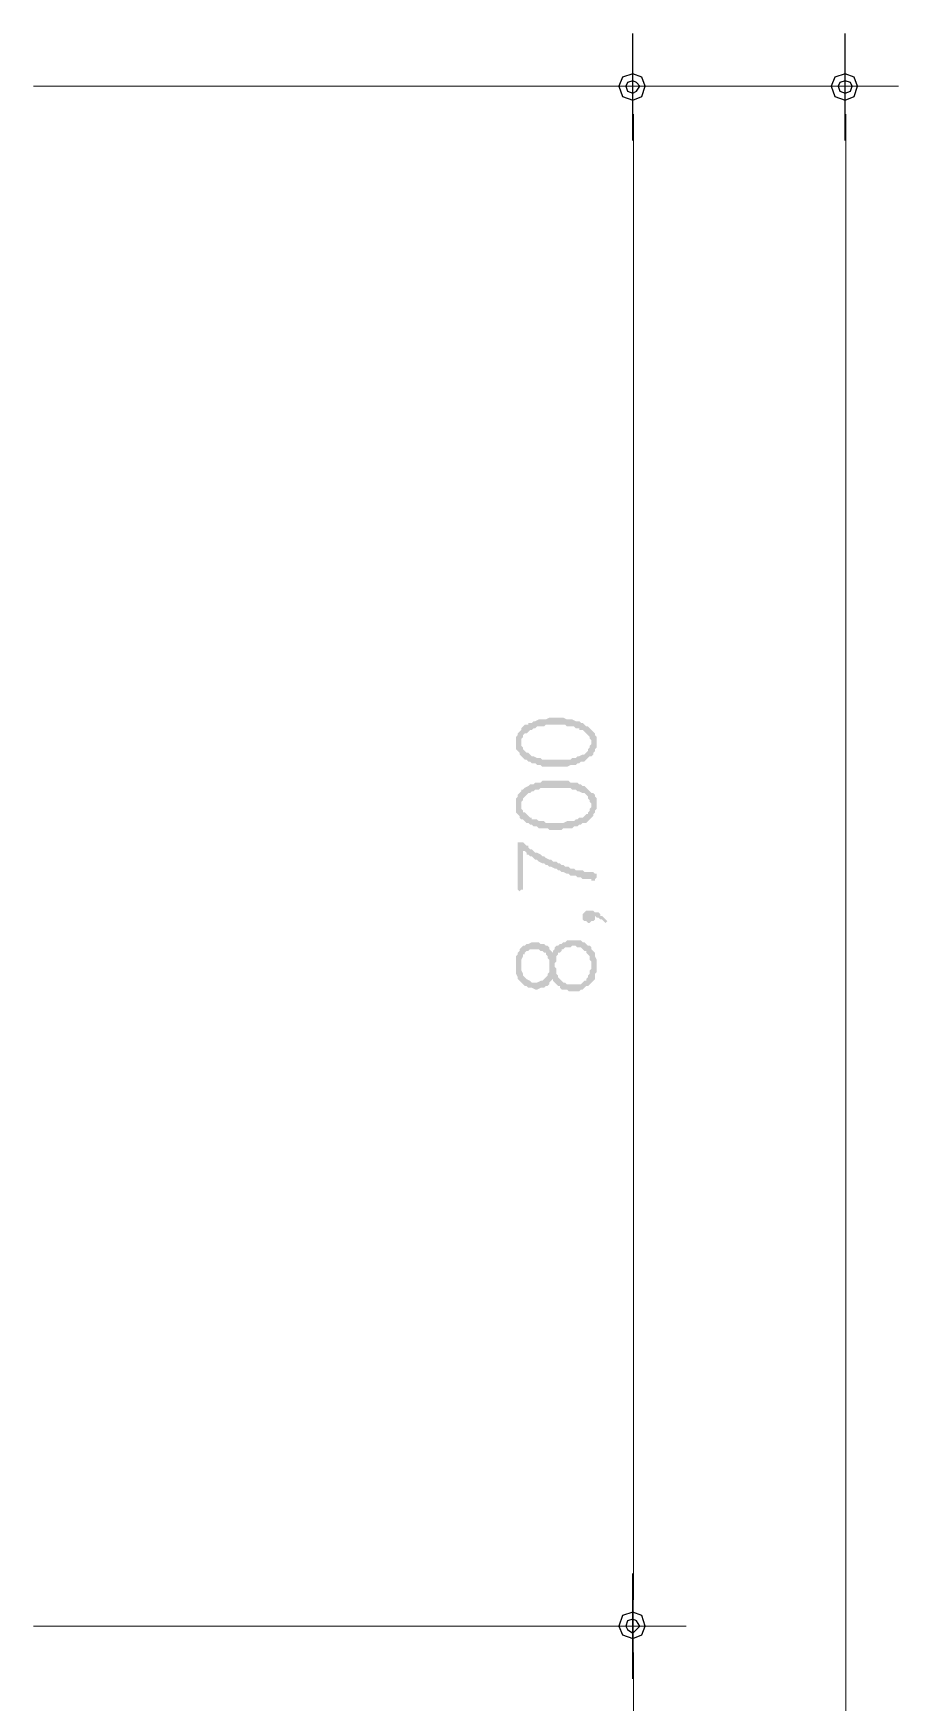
# Model space of a CAD drawing. Header units: millimetres. Extents: x -750 to 99069, y 12094 to 66109.
# Drawn here: x 94182 to 99069, y 28080 to 37514 of the extents above; entities that cross this region are included whole.
import ezdxf

# ---------------------------------------------------------------- set-up
doc = ezdxf.new("R2010")
doc.units = ezdxf.units.MM
doc.layers.add('PDF_솔리드 채우기', color=7, linetype='Continuous')
doc.layers.add('PDF_형상', color=7, linetype='Continuous')

msp = doc.modelspace()

# ---------------------------------------------------------------- hatches: boundary and pattern name
at = {"layer": 'PDF_솔리드 채우기', "transparency": 33554559}
for points in [[(96937.8, 33577.1), (96937.8, 33507.7), (96937.8, 33517.6), (96937.8, 33527.5), (96947.7, 33537.4), (96947.7, 33547.4), (96957.6, 33557.3), (96967.6, 33557.3), (96977.5, 33567.2), (96987.4, 33577.1), (96997.3, 33577.1), (97007.2, 33587), (97017.1, 33587), (97027, 33596.9), (97037, 33596.9), (97046.9, 33596.9), (97066.7, 33596.9), (97076.6, 33606.8), (97086.5, 33606.8), (97096.4, 33606.8), (97116.3, 33606.8), (97126.2, 33606.8), (97136.1, 33606.8), (97146, 33606.8), (97165.8, 33606.8), (97175.7, 33606.8), (97185.7, 33606.8), (97195.6, 33596.9), (97215.4, 33596.9), (97225.3, 33596.9), (97235.2, 33596.9), (97245.1, 33587), (97255.1, 33587), (97265, 33587), (97265, 33577.1), (97284.8, 33577.1), (97294.7, 33567.2), (97304.6, 33557.3), (97314.5, 33547.4), (97314.5, 33547.4), (97324.5, 33537.4), (97324.5, 33527.5), (97334.4, 33517.6), (97334.4, 33507.7), (97334.4, 33428.4), (97344.3, 33438.3), (97344.3, 33448.2), (97354.2, 33458.1), (97354.2, 33468), (97364.1, 33478), (97364.1, 33487.9), (97364.1, 33497.8), (97364.1, 33507.7), (97364.1, 33517.6), (97364.1, 33527.5), (97364.1, 33537.4), (97354.2, 33547.4), (97354.2, 33557.3), (97344.3, 33567.2), (97334.4, 33577.1), (97324.5, 33587), (97314.5, 33596.9), (97304.6, 33596.9), (97294.7, 33606.8), (97294.7, 33606.8), (97284.8, 33616.8), (97274.9, 33616.8), (97265, 33626.7), (97255.1, 33626.7), (97245.1, 33626.7), (97225.3, 33636.6), (97215.4, 33636.6), (97205.5, 33636.6), (97195.6, 33636.6), (97175.7, 33646.5), (97165.8, 33646.5), (97155.9, 33646.5), (97136.1, 33646.5), (97136.1, 33646.5), (97116.3, 33646.5), (97106.4, 33646.5), (97096.4, 33646.5), (97076.6, 33636.6), (97066.7, 33636.6), (97056.8, 33636.6), (97046.9, 33636.6), (97037, 33636.6), (97017.1, 33626.7), (97007.2, 33626.7), (96997.3, 33616.8), (96987.4, 33616.8), (96977.5, 33616.8), (96977.5, 33606.8), (96957.6, 33606.8), (96947.7, 33596.9), (96937.8, 33587)], [(96908.1, 33507.7), (96908.1, 33497.8), (96908.1, 33487.9), (96908.1, 33478), (96908.1, 33468), (96918, 33458.1), (96927.9, 33448.2), (96927.9, 33438.3), (96937.8, 33428.4), (96947.7, 33418.5), (96957.6, 33408.6), (96967.6, 33408.6), (96977.5, 33398.6), (96987.4, 33398.6), (96997.3, 33388.7), (97007.2, 33388.7), (97017.1, 33388.7), (97027, 33378.8), (97037, 33378.8), (97046.9, 33378.8), (97056.8, 33368.9), (97076.6, 33368.9), (97086.5, 33368.9), (97096.4, 33368.9), (97116.3, 33368.9), (97126.2, 33368.9), (97136.1, 33368.9), (97146, 33368.9), (97165.8, 33368.9), (97175.7, 33368.9), (97185.7, 33368.9), (97195.6, 33368.9), (97215.4, 33378.8), (97225.3, 33378.8), (97235.2, 33378.8), (97245.1, 33378.8), (97255.1, 33388.7), (97265, 33388.7), (97274.9, 33398.6), (97284.8, 33398.6), (97294.7, 33398.6), (97304.6, 33408.6), (97314.5, 33418.5), (97324.5, 33428.4), (97334.4, 33428.4), (97334.4, 33507.7), (97334.4, 33497.8), (97324.5, 33487.9), (97324.5, 33478), (97314.5, 33468), (97314.5, 33458.1), (97304.6, 33448.2), (97294.7, 33438.3), (97284.8, 33438.3), (97265, 33428.4), (97255.1, 33428.4), (97245.1, 33418.5), (97235.2, 33418.5), (97225.3, 33418.5), (97215.4, 33408.6), (97205.5, 33408.6), (97195.6, 33408.6), (97175.7, 33408.6), (97165.8, 33408.6), (97155.9, 33408.6), (97136.1, 33408.6), (97136.1, 33408.6), (97116.3, 33408.6), (97106.4, 33408.6), (97096.4, 33408.6), (97076.6, 33408.6), (97066.7, 33408.6), (97056.8, 33408.6), (97046.9, 33418.5), (97037, 33418.5), (97027, 33418.5), (97007.2, 33428.4), (96997.3, 33428.4), (96997.3, 33428.4), (96987.4, 33438.3), (96977.5, 33448.2), (96967.6, 33448.2), (96957.6, 33458.1), (96947.7, 33468), (96947.7, 33478), (96937.8, 33487.9), (96937.8, 33497.8), (96937.8, 33507.7), (96937.8, 33577.1), (96927.9, 33567.2), (96918, 33557.3), (96918, 33547.4), (96908.1, 33537.4), (96908.1, 33527.5), (96908.1, 33517.6)], [(96908.1, 33150.8), (96908.1, 33140.9), (96908.1, 33131), (96908.1, 33121.1), (96908.1, 33111.1), (96918, 33101.2), (96927.9, 33091.3), (96927.9, 33081.4), (96937.8, 33071.5), (96947.7, 33071.5), (96957.6, 33061.6), (96967.6, 33051.7), (96977.5, 33051.7), (96987.4, 33041.7), (96997.3, 33041.7), (97007.2, 33031.8), (97017.1, 33031.8), (97027, 33031.8), (97037, 33021.9), (97046.9, 33021.9), (97056.8, 33021.9), (97076.6, 33021.9), (97086.5, 33021.9), (97096.4, 33012), (97116.3, 33012), (97126.2, 33012), (97136.1, 33012), (97146, 33012), (97165.8, 33012), (97175.7, 33021.9), (97185.7, 33021.9), (97195.6, 33021.9), (97215.4, 33021.9), (97225.3, 33021.9), (97235.2, 33031.8), (97245.1, 33031.8), (97255.1, 33031.8), (97265, 33041.7), (97274.9, 33041.7), (97284.8, 33051.7), (97294.7, 33051.7), (97304.6, 33051.7), (97314.5, 33061.6), (97324.5, 33071.5), (97334.4, 33081.4), (97334.4, 33150.8), (97334.4, 33140.9), (97324.5, 33131), (97324.5, 33121.1), (97314.5, 33111.1), (97314.5, 33101.2), (97304.6, 33101.2), (97294.7, 33091.3), (97284.8, 33081.4), (97265, 33081.4), (97255.1, 33071.5), (97245.1, 33071.5), (97235.2, 33061.6), (97225.3, 33061.6), (97215.4, 33061.6), (97205.5, 33061.6), (97195.6, 33061.6), (97175.7, 33051.7), (97165.8, 33051.7), (97155.9, 33051.7), (97136.1, 33051.7), (97136.1, 33051.7), (97116.3, 33051.7), (97106.4, 33051.7), (97096.4, 33051.7), (97076.6, 33051.7), (97066.7, 33061.6), (97056.8, 33061.6), (97046.9, 33061.6), (97037, 33061.6), (97027, 33071.5), (97007.2, 33071.5), (96997.3, 33071.5), (96997.3, 33081.4), (96987.4, 33081.4), (96977.5, 33091.3), (96967.6, 33101.2), (96957.6, 33111.1), (96947.7, 33111.1), (96947.7, 33121.1), (96937.8, 33131), (96937.8, 33140.9), (96937.8, 33150.8), (96937.8, 33230.1), (96927.9, 33220.2), (96918, 33210.3), (96918, 33200.4), (96908.1, 33190.5), (96908.1, 33180.5), (96908.1, 33170.6), (96908.1, 33160.7)], [(96937.8, 33230.1), (96937.8, 33150.8), (96937.8, 33160.7), (96937.8, 33170.6), (96947.7, 33180.5), (96947.7, 33190.5), (96957.6, 33200.4), (96967.6, 33210.3), (96977.5, 33220.2), (96987.4, 33220.2), (96997.3, 33230.1), (97007.2, 33230.1), (97017.1, 33240), (97027, 33240), (97037, 33240), (97046.9, 33249.9), (97066.7, 33249.9), (97076.6, 33249.9), (97086.5, 33249.9), (97096.4, 33249.9), (97116.3, 33249.9), (97126.2, 33249.9), (97136.1, 33249.9), (97146, 33249.9), (97165.8, 33249.9), (97175.7, 33249.9), (97185.7, 33249.9), (97195.6, 33249.9), (97215.4, 33249.9), (97225.3, 33240), (97235.2, 33240), (97245.1, 33240), (97255.1, 33230.1), (97265, 33230.1), (97265, 33230.1), (97284.8, 33220.2), (97294.7, 33220.2), (97304.6, 33210.3), (97314.5, 33200.4), (97314.5, 33190.5), (97324.5, 33180.5), (97324.5, 33170.6), (97334.4, 33160.7), (97334.4, 33150.8), (97334.4, 33081.4), (97344.3, 33091.3), (97344.3, 33101.2), (97354.2, 33111.1), (97354.2, 33121.1), (97364.1, 33131), (97364.1, 33140.9), (97364.1, 33150.8), (97364.1, 33150.8), (97364.1, 33160.7), (97364.1, 33180.5), (97364.1, 33190.5), (97354.2, 33200.4), (97354.2, 33210.3), (97344.3, 33220.2), (97334.4, 33220.2), (97324.5, 33230.1), (97314.5, 33240), (97304.6, 33249.9), (97294.7, 33259.9), (97294.7, 33259.9), (97284.8, 33259.9), (97274.9, 33269.8), (97265, 33269.8), (97255.1, 33279.7), (97245.1, 33279.7), (97225.3, 33279.7), (97215.4, 33279.7), (97205.5, 33289.6), (97195.6, 33289.6), (97175.7, 33289.6), (97165.8, 33289.6), (97155.9, 33289.6), (97136.1, 33289.6), (97136.1, 33289.6), (97116.3, 33289.6), (97106.4, 33289.6), (97096.4, 33289.6), (97076.6, 33289.6), (97066.7, 33289.6), (97056.8, 33289.6), (97046.9, 33279.7), (97037, 33279.7), (97017.1, 33279.7), (97007.2, 33269.8), (96997.3, 33269.8), (96987.4, 33269.8), (96977.5, 33259.9), (96977.5, 33259.9), (96957.6, 33249.9), (96947.7, 33240), (96937.8, 33240)], [(96918, 32922.8), (96918, 32684.8), (96918, 32674.9), (96927.9, 32665), (96927.9, 32665), (96937.8, 32674.9), (96947.7, 32674.9), (96947.7, 32684.8), (96947.7, 32893), (96957.6, 32893), (96967.6, 32883.1), (96967.6, 32873.2), (96977.5, 32873.2), (96987.4, 32863.3), (96997.3, 32863.3), (97007.2, 32853.4), (97017.1, 32843.5), (97027, 32843.5), (97037, 32833.6), (97056.8, 32823.6), (97066.7, 32823.6), (97076.6, 32813.7), (97086.5, 32813.7), (97096.4, 32803.8), (97106.4, 32803.8), (97126.2, 32793.9), (97136.1, 32793.9), (97146, 32784), (97155.9, 32784), (97165.8, 32774.1), (97175.7, 32774.1), (97195.6, 32764.2), (97205.5, 32764.2), (97215.4, 32754.2), (97225.3, 32754.2), (97245.1, 32754.2), (97255.1, 32744.3), (97265, 32744.3), (97274.9, 32744.3), (97284.8, 32734.4), (97294.7, 32734.4), (97304.6, 32734.4), (97324.5, 32734.4), (97334.4, 32734.4), (97334.4, 32724.5), (97354.2, 32724.5), (97354.2, 32734.4), (97364.1, 32744.3), (97364.1, 32744.3), (97364.1, 32754.2), (97364.1, 32764.2), (97354.2, 32764.2), (97344.3, 32774.1), (97334.4, 32774.1), (97314.5, 32774.1), (97304.6, 32774.1), (97294.7, 32774.1), (97284.8, 32784), (97274.9, 32784), (97255.1, 32784), (97245.1, 32784), (97235.2, 32793.9), (97225.3, 32793.9), (97215.4, 32793.9), (97205.5, 32803.8), (97185.7, 32803.8), (97175.7, 32813.7), (97165.8, 32813.7), (97155.9, 32823.6), (97146, 32823.6), (97136.1, 32833.6), (97116.3, 32833.6), (97106.4, 32843.5), (97096.4, 32843.5), (97096.4, 32843.5), (97076.6, 32853.4), (97066.7, 32863.3), (97056.8, 32863.3), (97046.9, 32873.2), (97027, 32883.1), (97017.1, 32883.1), (97007.2, 32893), (96997.3, 32902.9), (96987.4, 32902.9), (96977.5, 32912.9), (96977.5, 32922.8), (96967.6, 32922.8), (96957.6, 32932.7), (96947.7, 32942.6), (96937.8, 32942.6), (96927.9, 32942.6), (96927.9, 32942.6), (96918, 32942.6)], [(97284.8, 32526.2), (97284.8, 32506.4), (97294.7, 32496.5), (97294.7, 32496.5), (97304.6, 32496.5), (97314.5, 32486.6), (97324.5, 32486.6), (97334.4, 32496.5), (97344.3, 32496.5), (97344.3, 32496.5), (97354.2, 32506.4), (97354.2, 32516.3), (97354.2, 32526.2), (97364.1, 32516.3), (97374, 32516.3), (97383.9, 32506.4), (97393.9, 32506.4), (97403.8, 32496.5), (97413.7, 32486.6), (97413.7, 32486.6), (97423.6, 32496.5), (97413.7, 32506.4), (97403.8, 32516.3), (97393.9, 32526.2), (97383.9, 32526.2), (97383.9, 32536.1), (97374, 32546), (97354.2, 32546), (97344.3, 32556), (97334.4, 32556), (97324.5, 32556), (97324.5, 32556), (97304.6, 32556), (97294.7, 32546), (97294.7, 32546), (97284.8, 32536.1)], [(96908.1, 32248.6), (96908.1, 32228.8), (96908.1, 32218.9), (96908.1, 32209), (96908.1, 32199.1), (96918, 32179.2), (96918, 32169.3), (96927.9, 32159.4), (96927.9, 32159.4), (96937.8, 32248.6), (96937.8, 32258.5), (96937.8, 32268.5), (96937.8, 32278.4), (96947.7, 32298.2), (96947.7, 32308.1), (96957.6, 32308.1), (96957.6, 32318), (96967.6, 32327.9), (96977.5, 32327.9), (96987.4, 32337.9), (96997.3, 32337.9), (97017.1, 32337.9), (97017.1, 32337.9), (97027, 32337.9), (97037, 32337.9), (97046.9, 32327.9), (97056.8, 32327.9), (97066.7, 32318), (97076.6, 32318), (97076.6, 32308.1), (97086.5, 32298.2), (97086.5, 32288.3), (97096.4, 32278.4), (97096.4, 32268.5), (97096.4, 32248.6), (97096.4, 32248.6), (97096.4, 32149.5), (97106.4, 32159.4), (97116.3, 32169.3), (97116.3, 32159.4), (97126.2, 32149.5), (97126.2, 32248.6), (97126.2, 32258.5), (97136.1, 32268.5), (97136.1, 32278.4), (97136.1, 32298.2), (97146, 32308.1), (97146, 32318), (97155.9, 32318), (97165.8, 32327.9), (97165.8, 32337.9), (97175.7, 32337.9), (97185.7, 32347.8), (97205.5, 32347.8), (97215.4, 32347.8), (97225.3, 32357.7), (97235.2, 32357.7), (97245.1, 32357.7), (97255.1, 32347.8), (97265, 32347.8), (97274.9, 32347.8), (97284.8, 32337.9), (97294.7, 32327.9), (97304.6, 32327.9), (97304.6, 32318), (97314.5, 32308.1), (97324.5, 32298.2), (97324.5, 32288.3), (97324.5, 32278.4), (97334.4, 32268.5), (97334.4, 32248.6), (97334.4, 32248.6), (97334.4, 32337.9), (97334.4, 32347.8), (97324.5, 32357.7), (97314.5, 32357.7), (97304.6, 32367.6), (97294.7, 32377.5), (97284.8, 32377.5), (97274.9, 32387.4), (97265, 32387.4), (97245.1, 32387.4), (97235.2, 32387.4), (97225.3, 32387.4), (97215.4, 32387.4), (97205.5, 32387.4), (97195.6, 32387.4), (97185.7, 32377.5), (97175.7, 32377.5), (97165.8, 32367.6), (97155.9, 32367.6), (97146, 32357.7), (97136.1, 32357.7), (97126.2, 32347.8), (97126.2, 32337.9), (97116.3, 32327.9), (97116.3, 32318), (97106.4, 32327.9), (97096.4, 32337.9), (97096.4, 32347.8), (97086.5, 32357.7), (97086.5, 32357.7), (97076.6, 32357.7), (97066.7, 32367.6), (97046.9, 32367.6), (97037, 32377.5), (97027, 32377.5), (97017.1, 32377.5), (97007.2, 32377.5), (96997.3, 32377.5), (96977.5, 32367.6), (96967.6, 32367.6), (96957.6, 32357.7), (96947.7, 32357.7), (96937.8, 32347.8), (96937.8, 32347.8), (96927.9, 32337.9), (96927.9, 32327.9), (96918, 32318), (96918, 32308.1), (96908.1, 32298.2), (96908.1, 32278.4), (96908.1, 32268.5), (96908.1, 32258.5)], [(97126.2, 32149.5), (97136.1, 32139.6), (97146, 32129.7), (97155.9, 32129.7), (97155.9, 32119.7), (97165.8, 32109.8), (97185.7, 32109.8), (97195.6, 32109.8), (97205.5, 32099.9), (97215.4, 32099.9), (97225.3, 32099.9), (97225.3, 32099.9), (97245.1, 32099.9), (97255.1, 32099.9), (97265, 32099.9), (97274.9, 32109.8), (97284.8, 32109.8), (97294.7, 32119.7), (97304.6, 32129.7), (97314.5, 32129.7), (97324.5, 32139.6), (97334.4, 32149.5), (97334.4, 32149.5), (97344.3, 32159.4), (97354.2, 32169.3), (97354.2, 32189.1), (97354.2, 32199.1), (97364.1, 32209), (97364.1, 32218.9), (97364.1, 32228.8), (97364.1, 32248.6), (97364.1, 32258.5), (97364.1, 32268.5), (97364.1, 32278.4), (97354.2, 32298.2), (97354.2, 32308.1), (97354.2, 32318), (97344.3, 32327.9), (97334.4, 32337.9), (97334.4, 32248.6), (97334.4, 32228.8), (97324.5, 32218.9), (97324.5, 32209), (97324.5, 32199.1), (97314.5, 32189.1), (97314.5, 32179.2), (97304.6, 32169.3), (97304.6, 32159.4), (97294.7, 32159.4), (97284.8, 32149.5), (97274.9, 32139.6), (97255.1, 32139.6), (97245.1, 32139.6), (97235.2, 32139.6), (97235.2, 32139.6), (97215.4, 32139.6), (97205.5, 32139.6), (97195.6, 32139.6), (97185.7, 32149.5), (97175.7, 32149.5), (97165.8, 32159.4), (97165.8, 32159.4), (97155.9, 32169.3), (97146, 32179.2), (97146, 32189.1), (97136.1, 32199.1), (97136.1, 32209), (97136.1, 32228.8), (97126.2, 32238.7), (97126.2, 32248.6)], [(96927.9, 32159.4), (96937.8, 32149.5), (96947.7, 32139.6), (96957.6, 32129.7), (96967.6, 32129.7), (96977.5, 32119.7), (96987.4, 32119.7), (96997.3, 32119.7), (97017.1, 32109.8), (97017.1, 32109.8), (97027, 32109.8), (97046.9, 32119.7), (97056.8, 32119.7), (97066.7, 32119.7), (97076.6, 32129.7), (97086.5, 32129.7), (97096.4, 32139.6), (97096.4, 32149.5), (97096.4, 32248.6), (97096.4, 32228.8), (97096.4, 32218.9), (97096.4, 32209), (97086.5, 32199.1), (97086.5, 32189.1), (97076.6, 32179.2), (97076.6, 32179.2), (97066.7, 32169.3), (97056.8, 32159.4), (97046.9, 32159.4), (97027, 32149.5), (97017.1, 32149.5), (97017.1, 32149.5), (97007.2, 32149.5), (96997.3, 32149.5), (96987.4, 32159.4), (96967.6, 32169.3), (96967.6, 32169.3), (96957.6, 32179.2), (96957.6, 32179.2), (96947.7, 32189.1), (96947.7, 32199.1), (96937.8, 32218.9), (96937.8, 32228.8), (96937.8, 32238.7), (96937.8, 32248.6)]]:
    msp.add_hatch(color=256, dxfattribs=at).paths.add_polyline_path(points)

# ---------------------------------------------------------------- linework, layer by layer
at = {"layer": 'PDF_형상', "lineweight": 25}
for points in [[(97568.4, 36909.3), (97568.4, 37514)], [(98767.9, 36909.3), (98767.9, 37514)]]:
    msp.add_lwpolyline(points, dxfattribs=at)
for points in [[(97568.4, 37286), (97508.9, 37266.2), (97489.1, 37216.6), (97508.9, 37157.1), (97568.4, 37137.3), (97618, 37157.1), (97637.8, 37216.6), (97618, 37266.2)], [(98767.9, 37286), (98708.5, 37266.2), (98688.6, 37216.6), (98708.5, 37157.1), (98767.9, 37137.3), (98817.5, 37157.1), (98837.3, 37216.6), (98817.5, 37266.2)], [(97568.4, 37246.3), (97538.7, 37236.4), (97528.7, 37216.6), (97538.7, 37186.8), (97568.4, 37176.9), (97588.2, 37186.8), (97608, 37216.6), (97588.2, 37236.4)], [(98767.9, 37246.3), (98738.2, 37236.4), (98728.3, 37216.6), (98738.2, 37186.8), (98767.9, 37176.9), (98797.7, 37186.8), (98807.6, 37216.6), (98797.7, 37236.4)], [(97568.4, 28215.1), (97568.4, 28809.9)], [(97568.4, 28591.8), (97508.9, 28572), (97489.1, 28512.5), (97508.9, 28462.9), (97568.4, 28443.1), (97618, 28462.9), (97637.8, 28512.5), (97618, 28572)], [(97568.4, 28443.1), (97618, 28462.9), (97637.8, 28512.5), (97618, 28572), (97568.4, 28591.8), (97508.9, 28572), (97489.1, 28512.5), (97508.9, 28462.9)], [(97568.4, 28552.2), (97538.7, 28542.2), (97528.7, 28512.5), (97538.7, 28492.7), (97568.4, 28472.8), (97588.2, 28492.7), (97608, 28512.5), (97588.2, 28542.2)], [(97568.4, 28472.8), (97588.2, 28492.7), (97608, 28512.5), (97588.2, 28542.2), (97568.4, 28552.2), (97538.7, 28542.2), (97528.7, 28512.5), (97538.7, 28492.7)]]:
    msp.add_lwpolyline(points, close=True, dxfattribs=at)
at = {"layer": 'PDF_형상', "lineweight": 5}
for points in [[(97869.7, 37215.5), (94181.7, 37215.5), (99069.3, 37215.5)], [(97572.3, 37056.9), (97572.3, 28659.8)], [(98771.9, 37056.9), (98771.9, 16971.2)], [(97572.3, 28362.4), (97572.3, 25963.2)]]:
    msp.add_lwpolyline(points, dxfattribs=at)
msp.add_lwpolyline([(97869.7, 28511.1), (94181.7, 28511.1)], close=True, dxfattribs=at)

doc.saveas('drawing.dxf')
